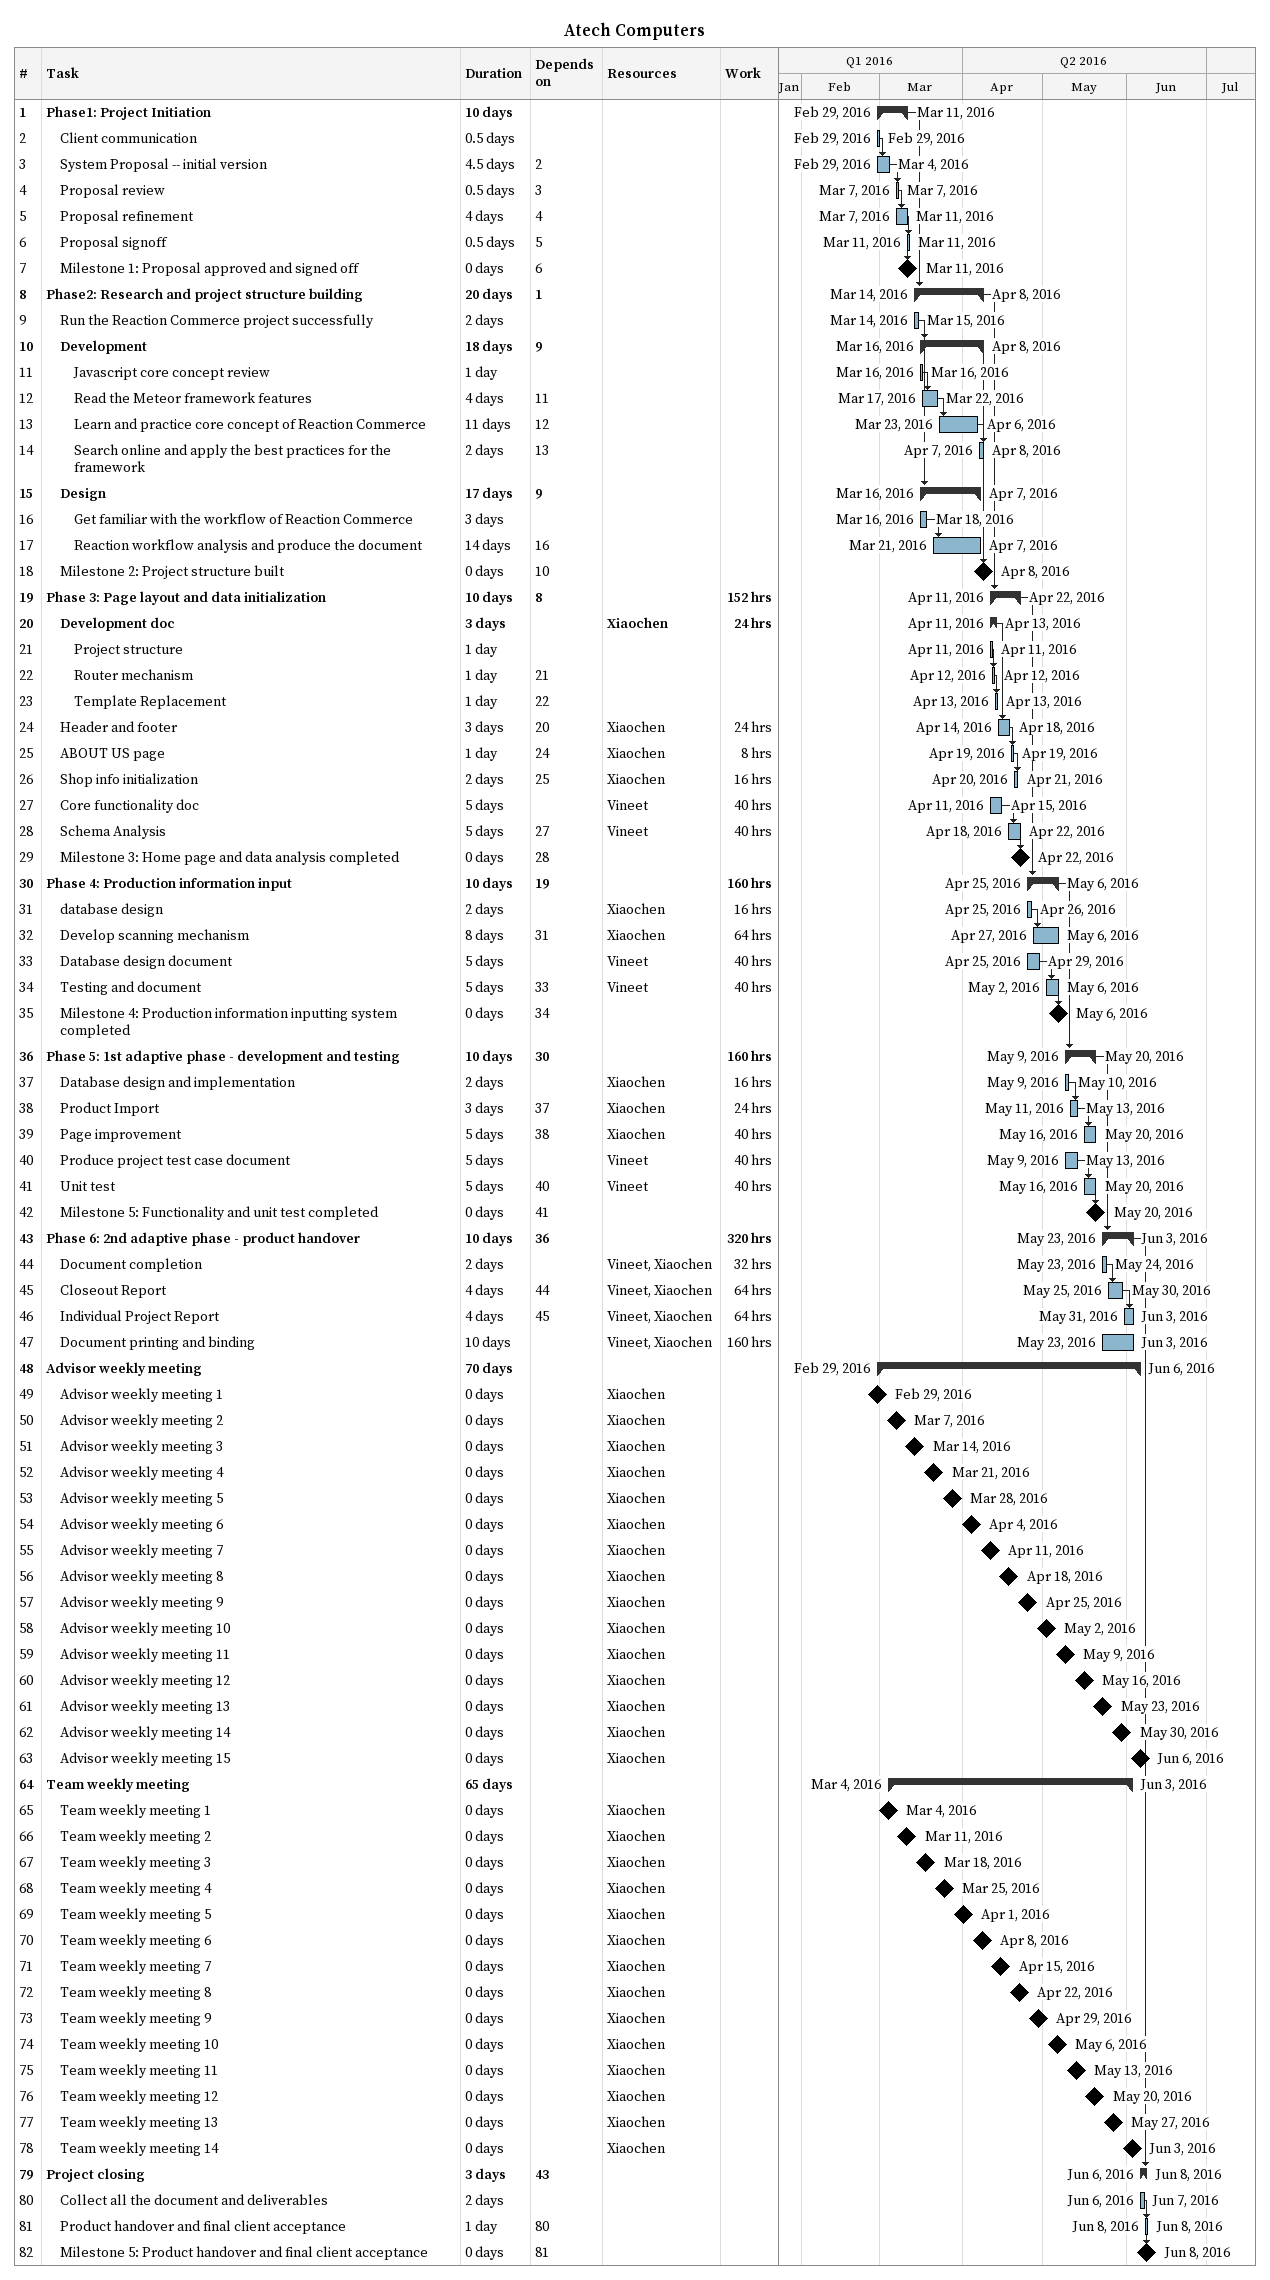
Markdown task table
Atech Computers

| ID | Level | Task | Duration | Start | Finish | Predecessors | Resources | Work (h) |
|---|---|---|---|---|---|---|---|---|
| 1 | 1 | **Phase1: Project Initiation** | 10d | 2016-02-29 | 2016-03-11 |  |  |  |
| 2 | 2 | Client communication | 0.5d | 2016-02-29 | 2016-02-29 |  |  |  |
| 3 | 2 | System Proposal -- initial version | 4.5d | 2016-02-29 | 2016-03-04 | 2 |  |  |
| 4 | 2 | Proposal review | 0.5d | 2016-03-07 | 2016-03-07 | 3 |  |  |
| 5 | 2 | Proposal refinement | 4d | 2016-03-07 | 2016-03-11 | 4 |  |  |
| 6 | 2 | Proposal signoff | 0.5d | 2016-03-11 | 2016-03-11 | 5 |  |  |
| 7 | 2 | Milestone 1: Proposal approved and signed off | 0d | 2016-03-11 | 2016-03-11 | 6 |  |  |
| 8 | 1 | **Phase2: Research and project structure building** | 20d | 2016-03-14 | 2016-04-08 | 1 |  |  |
| 9 | 2 | Run the Reaction Commerce project successfully | 2d | 2016-03-14 | 2016-03-15 |  |  |  |
| 10 | 2 | **Development** | 18d | 2016-03-16 | 2016-04-08 | 9 |  |  |
| 11 | 3 | Javascript core concept review | 1d | 2016-03-16 | 2016-03-16 |  |  |  |
| 12 | 3 | Read the Meteor framework features | 4d | 2016-03-17 | 2016-03-22 | 11 |  |  |
| 13 | 3 | Learn and practice core concept of Reaction Commerce | 11d | 2016-03-23 | 2016-04-06 | 12 |  |  |
| 14 | 3 | Search online and apply the best practices for the framework | 2d | 2016-04-07 | 2016-04-08 | 13 |  |  |
| 15 | 2 | **Design** | 17d | 2016-03-16 | 2016-04-07 | 9 |  |  |
| 16 | 3 | Get familiar with the workflow of Reaction Commerce | 3d | 2016-03-16 | 2016-03-18 |  |  |  |
| 17 | 3 | Reaction workflow analysis and produce the document | 14d | 2016-03-21 | 2016-04-07 | 16 |  |  |
| 18 | 2 | Milestone 2: Project structure built | 0d | 2016-04-08 | 2016-04-08 | 10 |  |  |
| 19 | 1 | **Phase 3: Page layout and data initialization** | 10d | 2016-04-11 | 2016-04-22 | 8 |  | 152 |
| 20 | 2 | **Development doc** | 3d | 2016-04-11 | 2016-04-13 |  | Xiaochen | 24 |
| 21 | 3 | Project structure | 1d | 2016-04-11 | 2016-04-11 |  |  |  |
| 22 | 3 | Router mechanism | 1d | 2016-04-12 | 2016-04-12 | 21 |  |  |
| 23 | 3 | Template Replacement | 1d | 2016-04-13 | 2016-04-13 | 22 |  |  |
| 24 | 2 | Header and footer | 3d | 2016-04-14 | 2016-04-18 | 20 | Xiaochen | 24 |
| 25 | 2 | ABOUT US page | 1d | 2016-04-19 | 2016-04-19 | 24 | Xiaochen | 8 |
| 26 | 2 | Shop info initialization | 2d | 2016-04-20 | 2016-04-21 | 25 | Xiaochen | 16 |
| 27 | 2 | Core functionality doc | 5d | 2016-04-11 | 2016-04-15 |  | Vineet | 40 |
| 28 | 2 | Schema Analysis | 5d | 2016-04-18 | 2016-04-22 | 27 | Vineet | 40 |
| 29 | 2 | Milestone 3: Home page and data analysis completed | 0d | 2016-04-22 | 2016-04-22 | 28 |  |  |
| 30 | 1 | **Phase 4: Production information input** | 10d | 2016-04-25 | 2016-05-06 | 19 |  | 160 |
| 31 | 2 | database design | 2d | 2016-04-25 | 2016-04-26 |  | Xiaochen | 16 |
| 32 | 2 | Develop scanning mechanism | 8d | 2016-04-27 | 2016-05-06 | 31 | Xiaochen | 64 |
| 33 | 2 | Database design document | 5d | 2016-04-25 | 2016-04-29 |  | Vineet | 40 |
| 34 | 2 | Testing and document | 5d | 2016-05-02 | 2016-05-06 | 33 | Vineet | 40 |
| 35 | 2 | Milestone 4: Production information inputting system completed | 0d | 2016-05-06 | 2016-05-06 | 34 |  |  |
| 36 | 1 | **Phase 5: 1st adaptive phase - development and testing** | 10d | 2016-05-09 | 2016-05-20 | 30 |  | 160 |
| 37 | 2 | Database design and implementation | 2d | 2016-05-09 | 2016-05-10 |  | Xiaochen | 16 |
| 38 | 2 | Product Import | 3d | 2016-05-11 | 2016-05-13 | 37 | Xiaochen | 24 |
| 39 | 2 | Page improvement | 5d | 2016-05-16 | 2016-05-20 | 38 | Xiaochen | 40 |
| 40 | 2 | Produce project test case document | 5d | 2016-05-09 | 2016-05-13 |  | Vineet | 40 |
| 41 | 2 | Unit test | 5d | 2016-05-16 | 2016-05-20 | 40 | Vineet | 40 |
| 42 | 2 | Milestone 5: Functionality and unit test completed | 0d | 2016-05-20 | 2016-05-20 | 41 |  |  |
| 43 | 1 | **Phase 6: 2nd adaptive phase - product handover** | 10d | 2016-05-23 | 2016-06-03 | 36 |  | 320 |
| 44 | 2 | Document completion | 2d | 2016-05-23 | 2016-05-24 |  | Vineet, Xiaochen | 32 |
| 45 | 2 | Closeout Report | 4d | 2016-05-25 | 2016-05-30 | 44 | Vineet, Xiaochen | 64 |
| 46 | 2 | Individual Project Report | 4d | 2016-05-31 | 2016-06-03 | 45 | Vineet, Xiaochen | 64 |
| 47 | 2 | Document printing and binding | 10d | 2016-05-23 | 2016-06-03 |  | Vineet, Xiaochen | 160 |
| 48 | 1 | **Advisor weekly meeting** | 70d | 2016-02-29 | 2016-06-06 |  |  |  |
| 49 | 2 | Advisor weekly meeting 1 | 0d | 2016-02-29 | 2016-02-29 |  | Xiaochen |  |
| 50 | 2 | Advisor weekly meeting 2 | 0d | 2016-03-07 | 2016-03-07 |  | Xiaochen |  |
| 51 | 2 | Advisor weekly meeting 3 | 0d | 2016-03-14 | 2016-03-14 |  | Xiaochen |  |
| 52 | 2 | Advisor weekly meeting 4 | 0d | 2016-03-21 | 2016-03-21 |  | Xiaochen |  |
| 53 | 2 | Advisor weekly meeting 5 | 0d | 2016-03-28 | 2016-03-28 |  | Xiaochen |  |
| 54 | 2 | Advisor weekly meeting 6 | 0d | 2016-04-04 | 2016-04-04 |  | Xiaochen |  |
| 55 | 2 | Advisor weekly meeting 7 | 0d | 2016-04-11 | 2016-04-11 |  | Xiaochen |  |
| 56 | 2 | Advisor weekly meeting 8 | 0d | 2016-04-18 | 2016-04-18 |  | Xiaochen |  |
| 57 | 2 | Advisor weekly meeting 9 | 0d | 2016-04-25 | 2016-04-25 |  | Xiaochen |  |
| 58 | 2 | Advisor weekly meeting 10 | 0d | 2016-05-02 | 2016-05-02 |  | Xiaochen |  |
| 59 | 2 | Advisor weekly meeting 11 | 0d | 2016-05-09 | 2016-05-09 |  | Xiaochen |  |
| 60 | 2 | Advisor weekly meeting 12 | 0d | 2016-05-16 | 2016-05-16 |  | Xiaochen |  |
| 61 | 2 | Advisor weekly meeting 13 | 0d | 2016-05-23 | 2016-05-23 |  | Xiaochen |  |
| 62 | 2 | Advisor weekly meeting 14 | 0d | 2016-05-30 | 2016-05-30 |  | Xiaochen |  |
| 63 | 2 | Advisor weekly meeting 15 | 0d | 2016-06-06 | 2016-06-06 |  | Xiaochen |  |
| 64 | 1 | **Team weekly meeting** | 65d | 2016-03-04 | 2016-06-03 |  |  |  |
| 65 | 2 | Team weekly meeting 1 | 0d | 2016-03-04 | 2016-03-04 |  | Xiaochen |  |
| 66 | 2 | Team weekly meeting 2 | 0d | 2016-03-11 | 2016-03-11 |  | Xiaochen |  |
| 67 | 2 | Team weekly meeting 3 | 0d | 2016-03-18 | 2016-03-18 |  | Xiaochen |  |
| 68 | 2 | Team weekly meeting 4 | 0d | 2016-03-25 | 2016-03-25 |  | Xiaochen |  |
| 69 | 2 | Team weekly meeting 5 | 0d | 2016-04-01 | 2016-04-01 |  | Xiaochen |  |
| 70 | 2 | Team weekly meeting 6 | 0d | 2016-04-08 | 2016-04-08 |  | Xiaochen |  |
| 71 | 2 | Team weekly meeting 7 | 0d | 2016-04-15 | 2016-04-15 |  | Xiaochen |  |
| 72 | 2 | Team weekly meeting 8 | 0d | 2016-04-22 | 2016-04-22 |  | Xiaochen |  |
| 73 | 2 | Team weekly meeting 9 | 0d | 2016-04-29 | 2016-04-29 |  | Xiaochen |  |
| 74 | 2 | Team weekly meeting 10 | 0d | 2016-05-06 | 2016-05-06 |  | Xiaochen |  |
| 75 | 2 | Team weekly meeting 11 | 0d | 2016-05-13 | 2016-05-13 |  | Xiaochen |  |
| 76 | 2 | Team weekly meeting 12 | 0d | 2016-05-20 | 2016-05-20 |  | Xiaochen |  |
| 77 | 2 | Team weekly meeting 13 | 0d | 2016-05-27 | 2016-05-27 |  | Xiaochen |  |
| 78 | 2 | Team weekly meeting 14 | 0d | 2016-06-03 | 2016-06-03 |  | Xiaochen |  |
| 79 | 1 | **Project closing** | 3d | 2016-06-06 | 2016-06-08 | 43 |  |  |
| 80 | 2 | Collect all the document and deliverables | 2d | 2016-06-06 | 2016-06-07 |  |  |  |
| 81 | 2 | Product handover and final client acceptance | 1d | 2016-06-08 | 2016-06-08 | 80 |  |  |
| 82 | 2 | Milestone 5: Product handover and final client acceptance | 0d | 2016-06-08 | 2016-06-08 | 81 |  |  |
